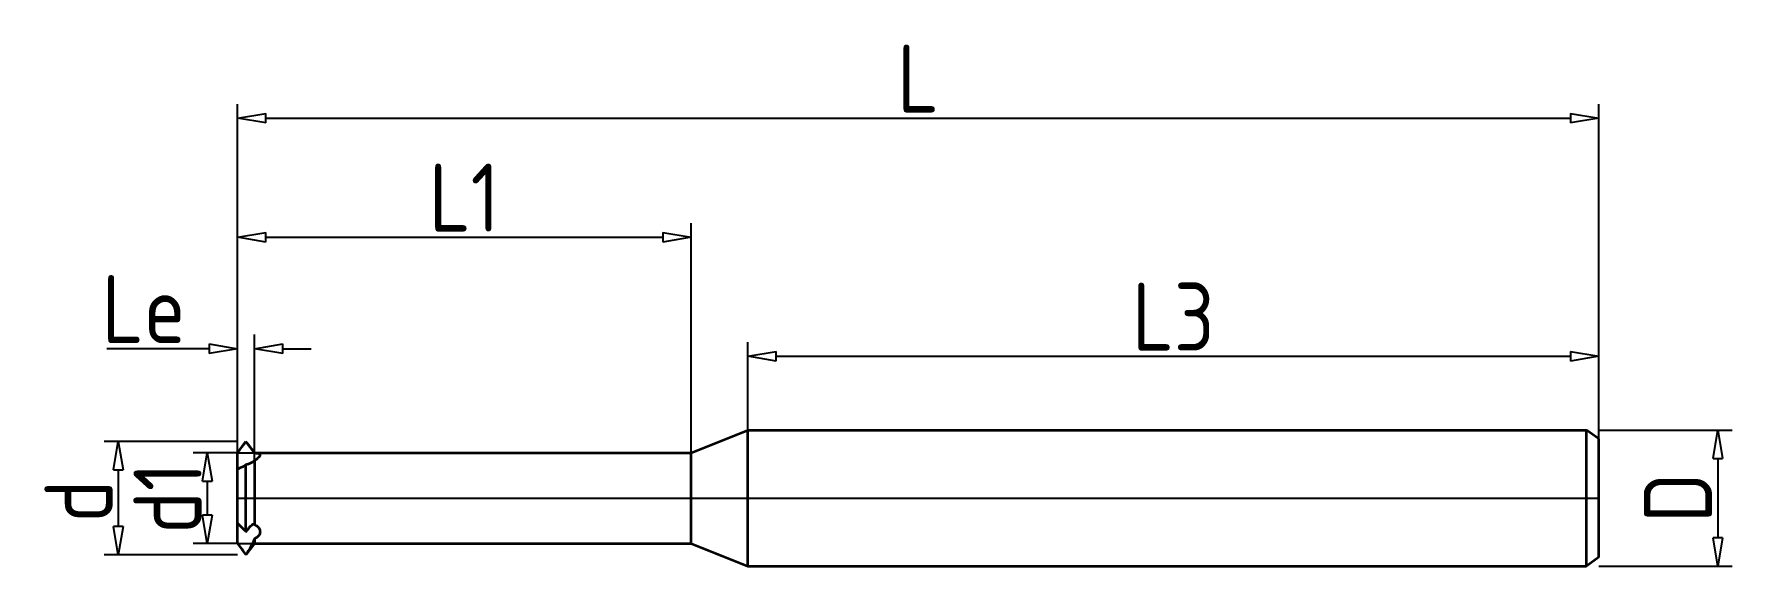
# Model space of a CAD drawing. Header units: millimetres. Extents: x -63 to 87, y -6 to 41.
import ezdxf

# ---------------------------------------------------------------- set-up
doc = ezdxf.new("R2010")
doc.units = ezdxf.units.MM
doc.layers.add('标注', color=3, linetype='Continuous')
doc.layers.add('轮廓', color=4, linetype='Continuous', lineweight=35)
doc.styles.add('工程字', font='gbenor.shx', dxfattribs={"bigfont": 'gbcbig.shx'})
doc.dimstyles.new('ZQH', dxfattribs={"dimtxt": 3, "dimasz": 2.5, "dimexe": 1.25, "dimexo": 0, "dimgap": 0.5, "dimtad": 1, "dimdec": 3, "dimdsep": 46, "dimtxsty": '工程字', "dimblk": 'CLOSEDBLANK', "dimcen": -0.8, "dimclrd": 3, "dimclre": 3, "dimclrt": 3, "dimadec": 1, "dimazin": 2, "dimtfac": 1, "dimtdec": 3, "dimtofl": 0, "dimtmove": 0, "dimatfit": 3, "dimldrblk": 'CLOSEDBLANK', "dimfxl": 1, "dimtolj": 1, "dimtzin": 0, "dimarcsym": 0})

# ---------------------------------------------------------------- blocks, each defined once
blk = doc.blocks.new('*U2')
for p, q in [((40, 4), (45, 6)), ((45, 6), (118.92, 6)), ((118.92, 6), (120, 5.22)), ((118.92, 6), (118.92, 0)), ((120, 5.22), (120, 0)), ((0, 0), (0, 4)), ((0, 4), (40, 4)), ((5, 0), (5, 0)), ((5, 0), (5, 0)), ((0, 0), (120, 0))]:
    blk.add_line(p, q)
blk = doc.blocks.new('_ClosedBlank')
at = {"color": 0, "linetype": 'ByBlock', "lineweight": -2}
for p, q in [((-1, 0.167), (0, 0)), ((-1, 0.167), (-1, -0.167)), ((0, 0), (-1, -0.167))]:
    blk.add_line(p, q, dxfattribs=at)
blk = doc.blocks.new('*D3')
at = {"layer": 'Defpoints', "color": 0, "transparency": 16777216}
for p in [(-43.5, 13.17), (-45, 0), (-43.5, 0)]:
    blk.add_point(p, dxfattribs=at)
at = {"layer": '标注', "color": 3, "lineweight": -2, "transparency": 16777216}
for p, q in [((-45, 0), (-45, 14.42)), ((-43.5, 0), (-43.5, 14.42)), ((-47.5, 13.17), (-56.5, 13.17)), ((-41, 13.17), (-38.5, 13.17))]:
    blk.add_line(p, q, dxfattribs=at)
at = {"layer": '标注', "color": 3, "lineweight": -2, "transparency": 16777216, "xscale": 2.5, "yscale": 2.5, "zscale": 2.5}
blk.add_blockref('_ClosedBlank', (-45, 13.17), dxfattribs=at)
at = {"layer": '标注', "color": 3, "lineweight": -2, "transparency": 16777216, "xscale": 2.5, "yscale": 2.5, "zscale": 2.5, "rotation": 180}
blk.add_blockref('_ClosedBlank', (-43.5, 13.17), dxfattribs=at)
at = {"layer": '标注', "color": 3, "transparency": 16777216, "insert": (-53.25, 16.67), "char_height": 6, "attachment_point": 5, "style": '工程字'}
blk.add_mtext('\\A1;Le', dxfattribs=at)
blk = doc.blocks.new('*D4')
at = {"layer": 'Defpoints', "color": 0, "transparency": 16777216}
for p in [(-5, 23), (-45, 0), (-5, 0)]:
    blk.add_point(p, dxfattribs=at)
at = {"layer": '标注', "color": 3, "lineweight": -2, "transparency": 16777216}
for p, q in [((-45, 0), (-45, 24.25)), ((-5, 0), (-5, 24.25)), ((-42.5, 23), (-7.5, 23))]:
    blk.add_line(p, q, dxfattribs=at)
at = {"layer": '标注', "color": 3, "lineweight": -2, "transparency": 16777216, "xscale": 2.5, "yscale": 2.5, "zscale": 2.5, "rotation": 180}
blk.add_blockref('_ClosedBlank', (-45, 23), dxfattribs=at)
at = {"layer": '标注', "color": 3, "lineweight": -2, "transparency": 16777216, "xscale": 2.5, "yscale": 2.5, "zscale": 2.5}
blk.add_blockref('_ClosedBlank', (-5, 23), dxfattribs=at)
at = {"layer": '标注', "color": 3, "transparency": 16777216, "insert": (-25, 26.5), "char_height": 6, "attachment_point": 5, "style": '工程字'}
blk.add_mtext('\\A1;L1', dxfattribs=at)
blk = doc.blocks.new('*D5')
at = {"layer": 'Defpoints', "color": 0, "transparency": 16777216}
for p in [(75, 12.5), (0, 0), (75, 0)]:
    blk.add_point(p, dxfattribs=at)
at = {"layer": '标注', "color": 3, "lineweight": -2, "transparency": 16777216}
for p, q in [((0, 0), (0, 13.75)), ((75, 0), (75, 13.75)), ((2.5, 12.5), (72.5, 12.5))]:
    blk.add_line(p, q, dxfattribs=at)
at = {"layer": '标注', "color": 3, "lineweight": -2, "transparency": 16777216, "xscale": 2.5, "yscale": 2.5, "zscale": 2.5, "rotation": 180}
blk.add_blockref('_ClosedBlank', (0, 12.5), dxfattribs=at)
at = {"layer": '标注', "color": 3, "lineweight": -2, "transparency": 16777216, "xscale": 2.5, "yscale": 2.5, "zscale": 2.5}
blk.add_blockref('_ClosedBlank', (75, 12.5), dxfattribs=at)
at = {"layer": '标注', "color": 3, "transparency": 16777216, "insert": (37.5, 16), "char_height": 6, "attachment_point": 5, "style": '工程字'}
blk.add_mtext('\\A1;L3', dxfattribs=at)
blk = doc.blocks.new('*D6')
at = {"layer": 'Defpoints', "color": 0, "transparency": 16777216}
for p in [(75, 33.5), (-45, 0), (75, 0)]:
    blk.add_point(p, dxfattribs=at)
at = {"layer": '标注', "color": 3, "lineweight": -2, "transparency": 16777216}
for p, q in [((-45, 0), (-45, 34.75)), ((75, 0), (75, 34.75)), ((-42.5, 33.5), (72.5, 33.5))]:
    blk.add_line(p, q, dxfattribs=at)
at = {"layer": '标注', "color": 3, "lineweight": -2, "transparency": 16777216, "xscale": 2.5, "yscale": 2.5, "zscale": 2.5, "rotation": 180}
blk.add_blockref('_ClosedBlank', (-45, 33.5), dxfattribs=at)
at = {"layer": '标注', "color": 3, "lineweight": -2, "transparency": 16777216, "xscale": 2.5, "yscale": 2.5, "zscale": 2.5}
blk.add_blockref('_ClosedBlank', (75, 33.5), dxfattribs=at)
at = {"layer": '标注', "color": 3, "transparency": 16777216, "insert": (15, 37), "char_height": 6, "attachment_point": 5, "style": '工程字'}
blk.add_mtext('\\A1;L', dxfattribs=at)
blk = doc.blocks.new('*D7')
at = {"layer": 'Defpoints', "color": 0, "transparency": 16777216}
for p in [(-45, 5), (-55.5, -5), (-45, -5)]:
    blk.add_point(p, dxfattribs=at)
at = {"layer": '标注', "color": 3, "lineweight": -2, "transparency": 16777216}
for p, q in [((-45, 5), (-56.75, 5)), ((-55.5, 2.5), (-55.5, -2.5)), ((-45, -5), (-56.75, -5))]:
    blk.add_line(p, q, dxfattribs=at)
at = {"layer": '标注', "color": 3, "lineweight": -2, "transparency": 16777216, "xscale": 2.5, "yscale": 2.5, "zscale": 2.5}
for p, rotation in [((-55.5, 5), 90), ((-55.5, -5), 270)]:
    blk.add_blockref('_ClosedBlank', p, dxfattribs=dict(at, rotation=rotation))
at = {"layer": '标注', "color": 3, "transparency": 16777216, "insert": (-59, -0.28), "char_height": 6, "attachment_point": 5, "rotation": 90, "style": '工程字'}
blk.add_mtext('\\A1;d', dxfattribs=at)
blk = doc.blocks.new('*D8')
at = {"layer": 'Defpoints', "color": 0, "transparency": 16777216}
for p in [(75, 6), (75, -6), (85.5, -6)]:
    blk.add_point(p, dxfattribs=at)
at = {"layer": '标注', "color": 3, "lineweight": -2, "transparency": 16777216}
for p, q in [((75, 6), (86.75, 6)), ((85.5, 3.5), (85.5, -3.5)), ((75, -6), (86.75, -6))]:
    blk.add_line(p, q, dxfattribs=at)
at = {"layer": '标注', "color": 3, "lineweight": -2, "transparency": 16777216, "xscale": 2.5, "yscale": 2.5, "zscale": 2.5}
for p, rotation in [((85.5, 6), 90), ((85.5, -6), 270)]:
    blk.add_blockref('_ClosedBlank', p, dxfattribs=dict(at, rotation=rotation))
at = {"layer": '标注', "color": 3, "transparency": 16777216, "insert": (81.98, 0.02), "char_height": 6, "attachment_point": 5, "rotation": 90, "style": '工程字'}
blk.add_mtext('\\A1;D', dxfattribs=at)
blk = doc.blocks.new('*D9')
at = {"color": 3, "lineweight": -2, "transparency": 16777216}
for p, q in [((-45, 4), (-48.91, 4)), ((-47.66, 1.5), (-47.66, -1.5)), ((-45, -4), (-48.91, -4))]:
    blk.add_line(p, q, dxfattribs=at)
at = {"layer": 'Defpoints', "color": 0, "transparency": 16777216}
for p in [(-45, 4), (-47.66, -4), (-45, -4)]:
    blk.add_point(p, dxfattribs=at)
at = {"color": 3, "lineweight": -2, "transparency": 16777216, "xscale": 2.5, "yscale": 2.5, "zscale": 2.5}
for p, rotation in [((-47.66, 4), 90), ((-47.66, -4), 270)]:
    blk.add_blockref('_ClosedBlank', p, dxfattribs=dict(at, rotation=rotation))
at = {"color": 3, "transparency": 16777216, "insert": (-51.16, 0), "char_height": 6, "attachment_point": 5, "rotation": 90, "style": '工程字'}
blk.add_mtext('\\A1;d1', dxfattribs=at)

msp = doc.modelspace()

# ---------------------------------------------------------------- linework, layer by layer
at = {"layer": '轮廓', "color": 4, "lineweight": 35}
for p, q in [((-5, 4), (0, 6)), ((0, -6), (0, 6)), ((0, 6), (73.9192, 6)), ((73.9192, -6), (73.9192, 6)), ((75, 5.2209), (73.9192, 6)), ((-44.9926, 4), (-44.25, 5)), ((-44.25, 5, 0), (-44.25, 4.9668, 0)), ((-43.5074, 4), (-44.25, 5)), ((75, -5.2209), (75, 5.2209)), ((-45, 3.9915), (-45, 4)), ((-45, 4), (-44.9926, 4)), ((-43.5074, 4), (-5, 4)), ((-5, -4), (-5, 4)), ((-45, -2.2211), (-45, 2.5517)), ((-44.25, -2.9818, 0), (-44.25, 2.9218, 0)), ((-45, -4), (-45, -3.9435)), ((-45, -4), (-44.9926, -4)), ((-44.9926, -4), (-44.25, -5)), ((-43.5074, -4), (-44.25, -5)), ((-43.5074, -4), (-5, -4)), ((-5, -4), (0, -6)), ((-44.25, -5, 0), (-44.25, -4.9748, 0)), ((75, -5.2209), (73.9192, -6)), ((0, -6), (73.9192, -6))]:
    msp.add_line(p, q, dxfattribs=at)
for points in [[(-44.9926, 3.9916), (-44.8462, 4.186), (-44.6405, 4.4588), (-44.25, 4.9668)], [(-45, 3.9915), (-44.9975, 3.9915), (-44.995, 3.9916), (-44.9926, 3.9916)], [(-44.9926, 3.9916), (-44.9926, 3.9972), (-44.9926, 4), (-44.9926, 4)], [(-43.5074, 4), (-43.5074, 4), (-43.5074, 3.9939), (-43.5074, 3.9812)], [(-44.9926, 2.5546), (-44.995, 2.5536), (-44.9975, 2.5527), (-45, 2.5517)], [(-45, -2.2211), (-44.9975, -2.2209), (-44.995, -2.2206), (-44.9926, -2.2203)], [(-44.9926, -2.2203), (-44.8462, -2.3589), (-44.6405, -2.5675), (-44.25, -2.9818)], [(-44.9926, -3.9429), (-44.995, -3.9431), (-44.9975, -3.9433), (-45, -3.9435)], [(-44.9926, -4), (-44.9926, -4), (-44.9926, -3.9816), (-44.9926, -3.9429)]]:
    msp.add_open_spline(points, degree=3, dxfattribs=at)
for points, knots in [([(-44.25, 4.9668), (-44.1732, 4.8696), (-44.1045, 4.782), (-43.932, 4.5597), (-43.833, 4.4296), (-43.6973, 4.2478), (-43.6532, 4.1879), (-43.5727, 4.0764), (-43.5391, 4.0285), (-43.5089, 3.9833), (-43.5082, 3.9822), (-43.5074, 3.9812)], [14.77566281, 14.77566281, 14.77566281, 14.77566281, 17.10332007, 17.10332007, 20.50015828, 20.50015828, 22.17438054, 22.17438054, 23.70398173, 23.70398173, 23.74205299, 23.74205299, 23.74205299, 23.74205299]), ([(-45, 2.5517), (-45, 2.5552), (-45, 2.6145), (-45, 2.8924), (-45, 2.9968), (-45, 3.1695), (-45, 3.237), (-45, 3.3808), (-45, 3.4481), (-45, 3.6038), (-45, 3.6891), (-45, 3.8457), (-45, 3.9201), (-45, 3.9915)], [0.92106212, 0.92106212, 0.92106212, 0.92106212, 2.31195298, 2.31195298, 3.02521944, 3.02521944, 3.38131567, 3.38131567, 3.66242151, 3.66242151, 3.9906463, 3.9906463, 4.28164956, 4.28164956, 4.28164956, 4.28164956]), ([(-43.5074, 3.2935), (-43.5134, 3.2881), (-43.5195, 3.2826), (-43.6387, 3.1792), (-43.7984, 3.0924), (-44.0623, 2.9843), (-44.1541, 2.9516), (-44.25, 2.9218)], [34.053559, 34.053559, 34.053559, 34.053559, 34.25741006, 34.25741006, 37.87001368, 37.87001368, 39.60923947, 39.60923947, 39.60923947, 39.60923947]), ([(-43.5074, 3.9812), (-43.3962, 3.9752), (-43.2983, 3.9664), (-43.1425, 3.9363), (-43.0873, 3.9163), (-43.0079, 3.8543), (-43.0025, 3.8113), (-43.0266, 3.7122), (-43.0757, 3.6451), (-43.1914, 3.5307), (-43.2428, 3.4864), (-43.3627, 3.3928), (-43.4327, 3.343), (-43.5074, 3.2935)], [0.00018861, 0.00018861, 0.00018861, 0.00018861, 0.38101086, 0.38101086, 0.74532418, 0.74532418, 1.21432118, 1.21432118, 1.88216761, 1.88216761, 2.28085494, 2.28085494, 2.71837542, 2.71837542, 2.71837542, 2.71837542]), ([(-43.5074, 3.2935), (-43.5074, 3.1531), (-43.5074, 2.9956), (-43.5074, 2.6509), (-43.5074, 2.4502), (-43.5074, 2.0133), (-43.5074, 1.7771), (-43.5074, 1.2844), (-43.5074, 1.0274), (-43.5074, 0.5108), (-43.5074, 0.2511), (-43.5074, -0.2511), (-43.5074, -0.5108), (-43.5074, -1.0274), (-43.5074, -1.2844), (-43.5074, -1.7771), (-43.5074, -2.0133), (-43.5074, -2.2637), (-43.5074, -2.2953), (-43.5074, -2.3264)], [8.33116619, 8.33116619, 8.33116619, 8.33116619, 9.04048077, 9.04048077, 9.79385416, 9.79385416, 10.54722755, 10.54722755, 11.30060093, 11.30060093, 12.05397432, 12.05397432, 12.80734771, 12.80734771, 13.5607211, 13.5607211, 14.31409449, 14.31409449, 14.4242208, 14.4242208, 14.4242208, 14.4242208]), ([(-44.25, 2.9218), (-44.4885, 2.7822), (-44.7143, 2.6699), (-44.9432, 2.5744), (-44.9679, 2.5644), (-44.9926, 2.5546)], [1.04529075, 1.04529075, 1.04529075, 1.04529075, 2.32512176, 2.32512176, 2.47979115, 2.47979115, 2.47979115, 2.47979115]), ([(-44.9926, -2.2203), (-44.9926, -2.0051), (-44.9926, -1.7728), (-44.9926, -1.2844), (-44.9926, -1.0274), (-44.9926, -0.5108), (-44.9926, -0.2511), (-44.9926, 0.2511), (-44.9926, 0.5108), (-44.9926, 1.0274), (-44.9926, 1.2844), (-44.9926, 1.7771), (-44.9926, 2.0133), (-44.9926, 2.3443), (-44.9926, 2.4522), (-44.9926, 2.5546)], [9.80701912, 9.80701912, 9.80701912, 9.80701912, 10.54722753, 10.54722753, 11.30060093, 11.30060093, 12.05397432, 12.05397432, 12.80734772, 12.80734772, 13.56072111, 13.56072111, 14.31409451, 14.31409451, 14.70227478, 14.70227478, 14.70227478, 14.70227478]), ([(-45, -3.9435), (-45, -3.0169), (-45, -2.5256), (-45, -2.2491), (-45, -2.2349), (-45, -2.2211)], [0.12389319, 0.12389319, 0.12389319, 0.12389319, 3.41668138, 3.41668138, 3.60147228, 3.60147228, 3.60147228, 3.60147228]), ([(-44.25, -2.9818), (-44.1732, -2.8819), (-44.1045, -2.791), (-43.932, -2.5727), (-43.833, -2.4563), (-43.6973, -2.3493), (-43.6532, -2.3238), (-43.5727, -2.3049), (-43.5391, -2.3095), (-43.5089, -2.3256), (-43.5082, -2.326), (-43.5074, -2.3264)], [14.77566281, 14.77566281, 14.77566281, 14.77566281, 17.10332007, 17.10332007, 20.50015828, 20.50015828, 22.17438054, 22.17438054, 23.70398173, 23.70398173, 23.74205336, 23.74205336, 23.74205336, 23.74205336]), ([(-43.5074, -2.3264), (-43.3962, -2.3761), (-43.2983, -2.4396), (-43.1425, -2.5892), (-43.0873, -2.6702), (-43.0079, -2.8626), (-43.0025, -2.9624), (-43.0266, -3.1551), (-43.0757, -3.2557), (-43.1914, -3.3956), (-43.2428, -3.443), (-43.3627, -3.5331), (-43.4327, -3.5751), (-43.5074, -3.6126)], [0.00018854, 0.00018854, 0.00018854, 0.00018854, 0.38101085, 0.38101085, 0.7453242, 0.7453242, 1.21432115, 1.21432115, 1.882167, 1.882167, 2.28085401, 2.28085401, 2.7183741, 2.7183741, 2.7183741, 2.7183741]), ([(-44.25, -4.9748), (-44.4885, -4.6492), (-44.7143, -4.3377), (-44.9432, -4.0134), (-44.9679, -3.9782), (-44.9926, -3.9429)], [1.04529075, 1.04529075, 1.04529075, 1.04529075, 2.32512176, 2.32512176, 2.47979115, 2.47979115, 2.47979115, 2.47979115]), ([(-43.5074, -3.6126), (-43.5134, -3.6289), (-43.5195, -3.6455), (-43.6387, -3.9589), (-43.7984, -4.2596), (-44.0623, -4.6919), (-44.1541, -4.8332), (-44.25, -4.9748)], [34.05355905, 34.05355905, 34.05355905, 34.05355905, 34.25741006, 34.25741006, 37.87001368, 37.87001368, 39.60923947, 39.60923947, 39.60923947, 39.60923947]), ([(-43.5074, -3.6126), (-43.5074, -3.6418), (-43.5074, -3.6695), (-43.5074, -3.7976), (-43.5074, -3.8747), (-43.5074, -3.976), (-43.5074, -4), (-43.5074, -4)], [16.38189478, 16.38189478, 16.38189478, 16.38189478, 16.57421466, 16.57421466, 17.32758805, 17.32758805, 18.08096144, 18.08096144, 18.08096144, 18.08096144])]:
    msp.add_open_spline(points, degree=3, knots=knots, dxfattribs=at)

# ---------------------------------------------------------------- block references
at = {"color": 0}
msp.add_blockref('*U2', (-45, 0), dxfattribs=at)
at = {"color": 0, "extrusion": (0, -1.22465e-16, -1), "rotation": 180}
msp.add_blockref('*U2', (45, 0), dxfattribs=at)

# ---------------------------------------------------------------- dimensions: what is measured, and where the dimension line sits
dim = msp.add_linear_dim(base=(-47.6585, -4), p1=(-45, 4), p2=(-45, -4), angle=90, text='d1', dimstyle='ZQH', override={"dimtxt": 6})
dim.commit()
dim.dimension.update_dxf_attribs({"geometry": '*D9', "text_midpoint": (-51.1585, 0)})
at = {"layer": '标注', "color": 3}
for base, p1, p2, angle, text, picture, middle in [((75, 33.5), (-45, 0), (75, 0), 180, 'L', '*D6', (15, 33.5)), ((-5, 23), (-45, 0), (-5, 0), 180, 'L1', '*D4', (-25, 23)), ((-43.5, 13.1667), (-45, 0), (-43.5, 0), 180, 'Le', '*D3', (-53.25, 13.1667)), ((75, 12.5), (0, 0), (75, 0), 180, 'L3', '*D5', (37.5, 12.5)), ((85.5, -6), (75, 6), (75, -6), 270, 'D', '*D8', (85.5, 0.0205)), ((-55.5, -5), (-45, 5), (-45, -5), 270, 'd', '*D7', (-55.5, -0.2782))]:
    dim = msp.add_linear_dim(base=base, p1=p1, p2=p2, angle=angle, text=text, dimstyle='ZQH', override={"dimtxt": 6}, dxfattribs=at)
    dim.commit()
    dim.dimension.update_dxf_attribs({"geometry": picture, "text_midpoint": middle, "dimtype": 160})

doc.saveas('drawing.dxf')
